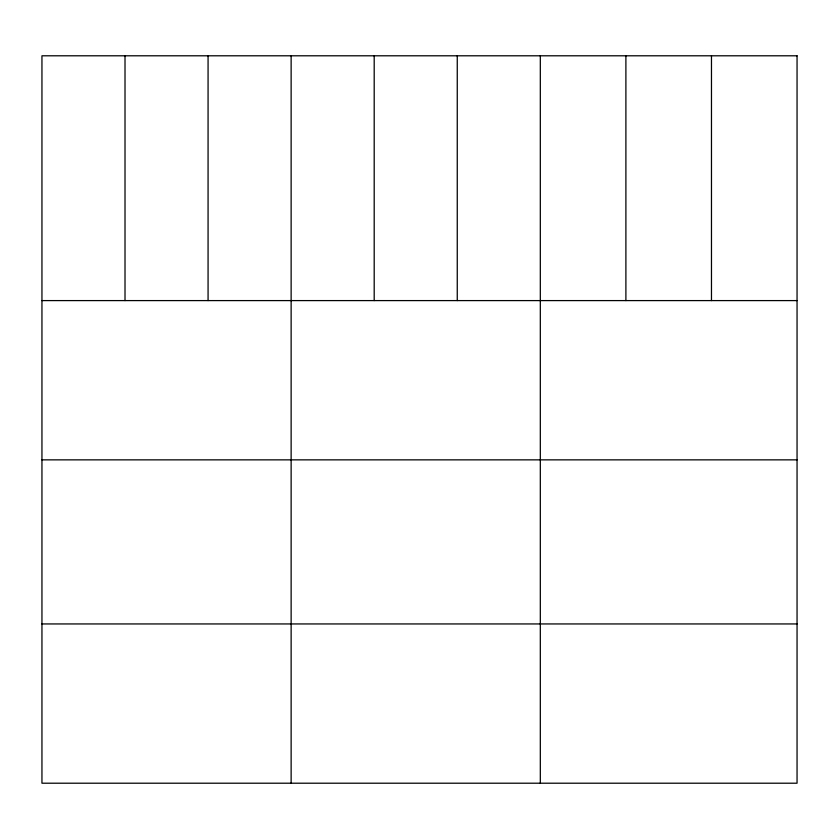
<?xml version="1.0" encoding="UTF-8"?>
<svg xmlns="http://www.w3.org/2000/svg" width="839" height="839" viewBox="0 0 839 839"><rect width="100%" height="100%" fill="white"/><g stroke="black" fill="none" stroke-linecap="round" stroke-linejoin="round"><path stroke-width="1.26" d="M41.95 300.593L797.05 300.593M41.95 459.856L797.05 459.856M41.95 623.943L797.05 623.943M711.472 55.794L711.472 300.593M625.894 55.794L625.894 300.593M540.316 55.794L540.316 783.207M457.255 55.794L457.255 300.593M374.194 55.794L374.194 300.593M291.133 55.794L291.133 783.207M208.072 55.794L208.072 300.593M125.011 55.794L125.011 300.593M797.05 55.794L41.95 55.794L41.95 783.207L797.05 783.207L797.05 55.794"/></g></svg>
